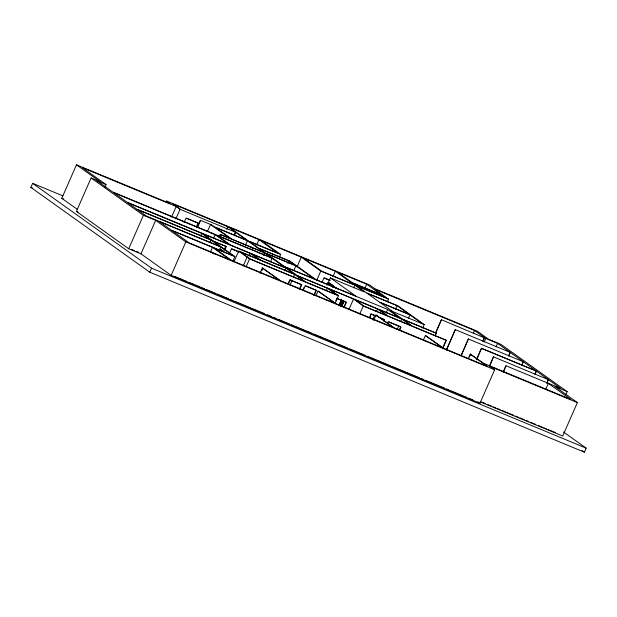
<?xml version="1.0" encoding="UTF-8"?>
<svg xmlns="http://www.w3.org/2000/svg" width="617" height="617" viewBox="0 0 617 617"><rect width="100%" height="100%" fill="white"/><g stroke="black" fill="none" stroke-linecap="round" stroke-linejoin="round"><path stroke-width="0.93" d="M563.468 431.954L586.15 448.135L584.376 452.176L149.746 272.182L30.85 187.375L32.624 183.334L62.903 195.874M77.102 209.202L61.793 198.281L76.477 164.824L170.215 203.641L166.305 200.857L369.93 285.177L375.159 288.91L477.365 331.236L488.633 339.273L500.919 344.363L567.154 391.61L565.997 394.248M480.373 401.945L562.696 436.042L577.381 402.585L489.751 366.29L494.641 369.776L479.957 403.24L171.148 275.352L140.977 253.834L128.722 248.759L76.392 211.43L91.077 177.974L100.209 181.753L76.477 164.824M104.867 187.198L106.024 184.56L82.292 167.631L176.169 206.502L180.079 209.294L235.748 232.347L246.9 240.306L214.084 226.717L211.461 224.843L200.479 220.3L197.386 227.341M128.722 248.759L143.406 215.302L91.077 177.974M140.977 253.834L155.669 220.377L143.406 215.302M171.534 217.068L176.169 206.502M149.746 272.182L151.52 268.148L32.624 183.334M175.822 218.981L180.079 209.294M184.082 222.498L186.002 218.109L198.427 223.254L196.499 227.642M171.148 275.352L185.833 241.895L155.669 220.377M196.545 226.524L198.088 223.015L186.55 218.233M197.494 227.418L200.479 220.3M200.556 236.002L201.72 233.357L127.696 202.7L136.619 209.07L210.644 239.728L201.72 233.357M207.412 231.522L210.505 224.48L230.187 238.524L220.315 234.429L219.544 236.195M209.903 242.666L211.068 240.028L137.043 209.371L146.298 215.973L220.323 246.63L211.068 240.028M213.613 238.201L215.156 234.676L113.497 192.581L126.901 202.137L228.56 244.239L215.156 234.676M210.551 251.728L212.487 247.324L171.734 230.45L189.141 242.867L229.902 259.749L212.487 247.324M219.86 236.419L220.315 234.429M226.771 229.416L227.935 226.771L172.714 203.903L180.187 209.24M219.166 250.44L220.709 246.916L158.978 221.349L171.31 230.149L233.041 255.716L220.709 246.916M219.482 250.98L220.246 249.237L221.634 249.816M224.249 249.792L225.791 246.276L213.189 241.054M224.711 250.116L226.254 246.599L225.791 246.276M234.244 234.745L235.023 232.987M234.591 234.992L235.748 232.347M229.493 253.232L231.414 248.852L239.149 252.052M232.925 260.991L234.853 256.587L202.746 233.689L285.902 268.125L294.34 274.141L238.671 251.088L234.036 261.654M245.504 245.088L247.432 240.684L215.395 227.418L231.714 239.057L263.752 252.322L247.432 240.684M243.245 265.912L247.116 257.112M249.067 255.993L250.224 253.348L258.67 259.371M246.106 266.799L249.584 258.878L238.671 251.088M256.641 244.903L258.955 239.62L277.958 253.171L248.296 240.892L229.3 227.341L301.304 257.158L320.801 271.071L354.821 285.154L364.377 291.972L330.357 277.881L327.265 284.923M263.235 255.423L264.392 252.777L220.631 234.661M260.019 273.254L262.341 267.971L280.257 280.604L335.424 303.448L318.01 291.023L316.081 295.427M261.685 270.824L262.842 268.179M270.485 261.755L272.035 258.23L217.385 235.601L230.789 245.157L285.44 267.793L272.035 258.23M279.501 257.081L280.658 254.443L261.153 240.53M287.815 263.528L288.972 260.883L259.202 248.558L265.503 253.047L295.273 265.379L288.972 260.883M284.738 270.763L285.902 268.125M288.27 283.249L289.427 280.619M293.985 270.238L295.913 265.834L266.351 253.587L284.661 266.652L314.23 278.899L295.913 265.834M288.239 284.375L290.16 279.995L289.813 279.748L301.752 284.792L299.823 289.18M297.047 266.845L301.304 257.158M290.052 284.961L291.988 280.558M293.53 277.033L294.695 274.395L240.044 251.759L250.255 259.047L304.906 281.676L294.695 274.395M299.476 288.926L301.397 284.545M303.348 288.972L304.112 287.252M303.325 290.09L305.214 285.771L316.428 290.422L314.161 295.597M316.552 280.75L320.801 271.071M313.806 295.342L316.081 290.167L305.731 285.879M322.059 282.301L323.971 277.951L329.864 280.388M326.956 285.093L328.113 282.455L329.324 282.948L333.373 285.841L332.602 287.599M326.185 290.8L327.342 288.162L296.291 275.298L305.685 282L336.735 294.864L327.342 288.162M333.003 276.524L335.316 271.241L303.194 257.945L322.113 271.434L354.235 284.738L335.316 271.241M335.864 300.849L337.013 298.235M335 303.61L338.478 295.69L328.738 288.733L353.541 299.006L363.29 305.963L446.292 340.337L442.813 348.258M338.98 305.23L341.656 299.129M339.042 305.407L341.332 300.178M339.335 305.546L341.633 300.302M340.26 305.924L342.566 300.68M340.391 306.009L342.597 300.988L343.854 301.69L342.597 300.988M341 306.448L343.206 301.42M341.432 306.101L343.715 300.903M341.764 306.233L344.062 301.003M341.648 306.718L343.492 302.523M343.731 307.428L346.044 302.168L336.581 298.25M344.07 307.667L346.384 302.407L346.044 302.168M353.664 287.8L354.821 285.154M348.906 309.572L353.541 299.006M364.763 288.64L366.691 284.236L337.584 272.182L352.276 282.663L381.383 294.71L366.691 284.236M359.811 313.883L363.29 305.963M369.93 316.567L371.064 313.976L376.293 316.143M369.845 317.639L371.064 313.976M372.876 319.506L374.812 315.102M376.355 311.577L377.511 308.94L354.613 299.453L364.061 306.194L386.959 315.673L377.511 308.94M373.725 320.339L376.038 315.056L393.954 327.689L442.813 347.919L425.398 335.501L423.463 339.898M387.306 301.728L388.471 299.091L374.249 288.949L474.55 330.488L484.438 337.538L482.895 341.062M386.111 312.966L387.653 309.441L285.193 267.007L297.209 275.583L399.669 318.01L387.653 309.441M383.674 321.326L384.43 319.606L380.65 317.948M387.445 323.485L388.216 321.735L401.004 327.033L399.469 330.527M395.505 309.171L397.055 305.646L366.93 293.175L379.185 301.914L409.31 314.392L397.055 305.646M397.155 329.555L398.705 326.038M400.634 321.634L401.798 318.989L378.807 309.472L388.255 316.212L411.246 325.73L401.798 318.989M399.176 330.319L400.711 326.825L388.772 321.881M408.423 318.411L409.973 314.894L379.941 302.453L392.273 311.253M422.645 328.097L424.195 324.573L398.019 305.901L366.444 292.828L356.888 286.01L388.471 299.091M435.61 332.925L441.41 319.722L497.603 343.384L510.166 352.346L508.616 355.87M435.347 333.897L441.41 319.722M435.432 334.9L436.211 333.141L402.562 319.205L390.546 310.636L424.195 324.573M435.247 335.926L436.211 333.141M442.628 348.127L446.106 340.206L412.457 326.27L402.762 319.351L436.404 333.288M446.399 349.87L455.292 329.625L510.29 352.438L523.255 361.678L521.704 365.202M446.531 349.962L455.292 329.625M461.038 355.685L468.38 338.957L523.378 361.77L536.335 371.018L535.178 373.655M461.161 355.778L468.38 338.957M473.393 333.126L474.55 330.488M468.311 358.469L470.239 354.065L483.049 363.074L570.902 399.454L548.32 383.35L545.621 389.512M469.522 356.888L470.678 354.251M483.018 341.147L484.569 337.63M476.825 358.855L481.461 348.289L536.335 371.018M484.214 342.003L485.764 338.478M476.563 359.827L481.461 348.289M496.06 346.908L497.603 343.384M489.227 366.544L493.477 356.857L548.482 379.679L560.83 388.486L505.955 365.758L503.248 371.92M489.744 365.758L493.477 356.857M508.747 355.955L510.29 352.438M503.403 372.028L505.955 365.758M521.835 365.295L523.378 361.77M534.916 374.627L536.458 371.102L481.584 348.381M546.809 383.103L548.351 379.586L536.458 371.102M546.94 383.196L548.482 379.679M280.658 254.443L249.183 241.409L258.731 248.219L290.214 261.261L315.912 279.586L356.055 296.214L330.357 277.881M106.024 184.56L97.031 180.835L112.61 191.941L271.148 257.598L264.392 252.777M324.226 277.874L330.11 280.311M329.47 284.213L327.912 283.573L331.514 286.141M333.373 285.841L328.113 282.455M329.717 284.853L331.275 285.501M213.652 241.386L226.254 246.599M231.815 248.882L238.686 251.728M249.584 258.878L338.478 295.69M567.154 391.61L554.868 386.52L577.381 402.585M336.921 298.489L346.384 302.407M234.853 256.587L214.253 248.057L231.66 260.474L279.756 280.396L262.341 267.971M318.01 291.023L335.895 303.641L393.453 327.48L376.038 315.056M425.398 335.501L443.268 348.111L487.654 366.49L470.239 354.065M290.16 279.995L301.752 284.792M371.365 314.192L375.722 315.997M378.337 317.076L384.43 319.606M185.833 241.895L494.641 369.776M61.793 198.281L63.559 199.013M30.85 187.375L32.632 188.116M76.392 211.43L78.05 212.117M131.614 249.43L134.259 250.525M136.018 251.258L138.663 252.353M481.676 402.045L485.224 403.51M487.885 404.613L491.433 406.086M493.207 406.819L495.875 407.922M497.649 408.662L500.31 409.765M502.084 410.498L513.622 415.272M515.396 416.012L518.056 417.115M519.83 417.848L524.273 419.683M526.046 420.416L528.707 421.519M530.481 422.259L535.803 424.465M538.471 425.56L542.019 427.033M543.793 427.766L546.454 428.869M548.228 429.609L555.331 432.548M174.457 276.331L186.858 281.468M188.632 282.2L200.155 286.967M201.921 287.699L204.582 288.802M206.356 289.535L215.21 293.206M216.976 293.939L228.552 298.728M230.334 299.469L233.01 300.572M234.792 301.312L250.818 307.952M252.6 308.685L264.176 313.482M267.346 314.793L271.796 316.637M273.578 317.377L276.246 318.48M278.028 319.22L289.589 324.01M291.371 324.743L294.039 325.853M295.821 326.586L311.84 333.219M313.621 333.959L320.74 336.905M321.21 337.098L337.152 343.7M338.918 344.433L347.772 348.104M349.546 348.836L365.488 355.438M367.254 356.171L378.769 360.937M379.27 361.146L390.816 365.927M392.589 366.66L419.244 377.697M421.018 378.437L423.686 379.54M425.46 380.273L428.121 381.375M428.584 381.568L444.564 388.186M446.338 388.918L448.999 390.021M450.772 390.754L466.753 397.371M468.527 398.112L472.969 399.947M151.52 268.148L586.15 448.135M409.973 314.894L422.306 323.686M582.032 450.503L584.376 452.176M337.777 288.98L333.542 286.319L336.573 288.486M477.859 401.744L479.957 403.24M227.935 226.771L235.409 232.1M250.764 246.846L252.924 248.389M252.145 254.142L260.582 260.166M222.344 250.317L223.747 251.32M220.246 249.237L223.77 251.744M211.477 252.029L214.222 253.996M382.201 295.304L353.094 283.249L356.479 285.663L385.586 297.718L382.201 295.304"/></g></svg>
